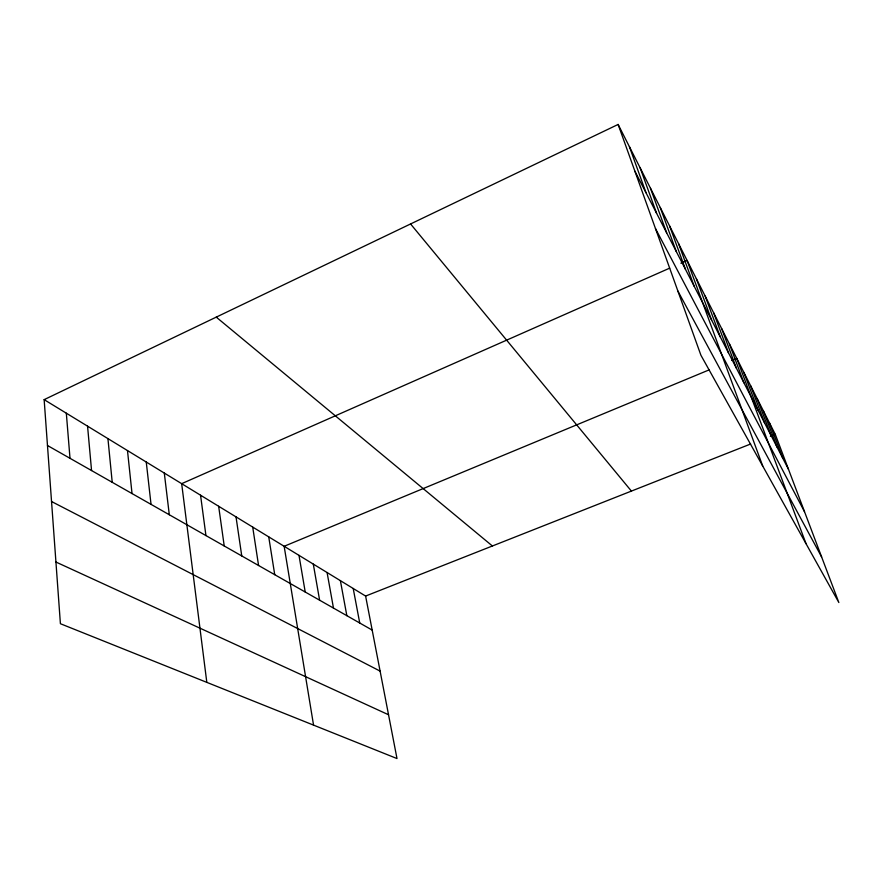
<?xml version="1.0" encoding="UTF-8"?>
<svg xmlns="http://www.w3.org/2000/svg" width="883" height="883" viewBox="0 0 883 883"><rect width="100%" height="100%" fill="white"/><g stroke="black" fill="none" stroke-linecap="round" stroke-linejoin="round"><path stroke-width="1.32" d="M44.15 399.646L365.606 596.058L396.997 758.552L60.408 623.718L44.15 399.646L618.122 124.448L775.252 434.281L838.85 602.537L700.925 355.264L618.122 124.448M669.667 268.156L181.666 483.674L206.81 682.36M680.87 263.2L687.095 260.452L762.735 466.092M709.281 369.822L284.149 546.29L313.553 725.131M731.775 360.485L736.775 358.41L806.013 543.674M365.606 596.058L750.627 444.006M770.329 436.224L775.252 434.281M55.938 562.041L388.542 714.766M51.545 501.522L380.109 671.113M47.472 445.496L372.185 630.087M216.258 317.129L492.405 545.992M410.573 223.962L631.411 491.091M677.89 291.07L821.631 556.985M655.473 228.565L804.523 511.732M634.877 171.136L788.497 469.337M769.446 422.847L782.879 458.409M763.431 410.959L777.018 447.063M757.161 398.608L770.936 435.242M750.638 385.761L764.601 422.935M743.85 372.372L757.989 410.109M729.391 343.851L743.905 382.781M721.676 328.653L736.389 368.189M713.619 312.759L728.53 352.924M705.186 296.125L720.296 336.942M696.356 278.719L711.665 320.187M678.541 243.576L694.226 286.335M669.601 225.949L685.462 269.326M660.241 207.505L676.29 251.523M650.451 188.2L666.676 232.869M640.197 167.969L656.599 213.3M629.436 146.744L646.003 192.748M353.211 588.486L359.734 623.012M340.385 580.65L346.842 615.683M327.085 572.526L333.476 608.089M313.299 564.105L319.613 600.197M298.995 555.363L305.22 592.018M268.73 536.864L274.734 574.69M252.704 527.074L258.576 565.506M236.015 516.875L241.754 555.937M218.653 506.268L224.227 545.97M200.551 495.208L205.938 535.584M164.304 473.056L169.304 514.756M146.258 462.03L151.037 504.37M127.483 450.562L132.031 493.564M107.936 438.619L112.218 482.295M87.56 426.169L91.556 470.551M66.324 413.189L70 458.299"/></g></svg>
